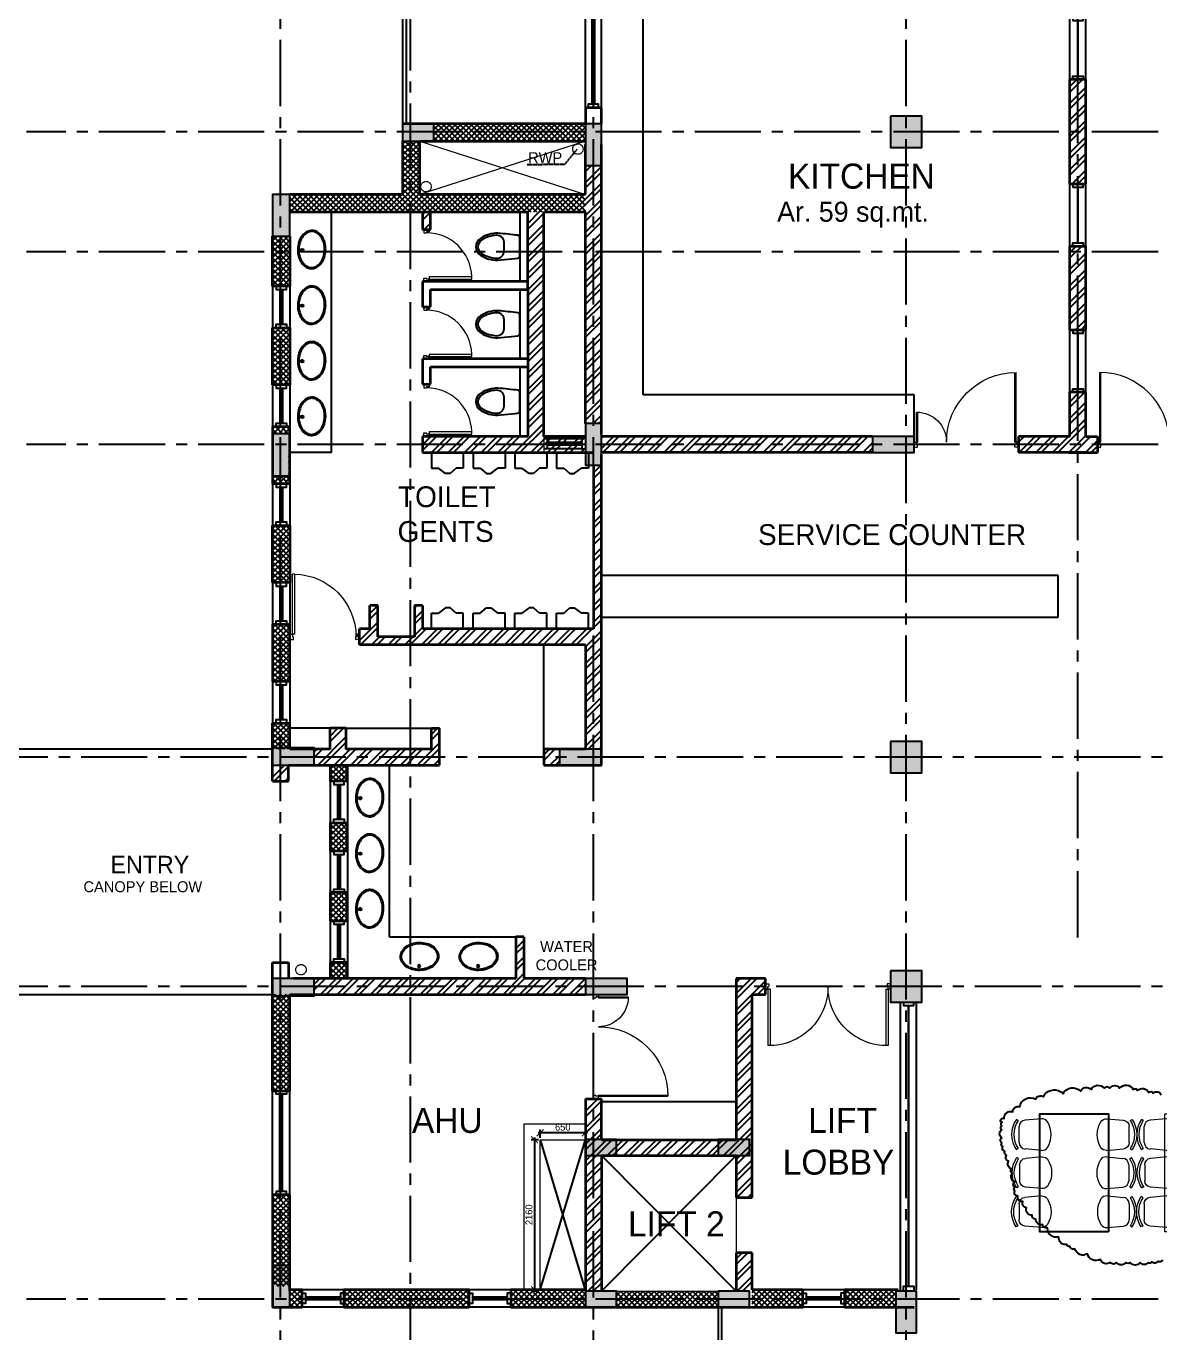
# Model space of a CAD drawing. Header units: millimetres. Extents: x -276609 to 1081398, y -453808 to 472098.
# Drawn here: x 919439 to 935749, y 55884 to 74689 of the extents above; entities that cross this region are included whole.
import ezdxf

# ---------------------------------------------------------------- set-up
doc = ezdxf.new("R2010")
doc.units = ezdxf.units.MM
doc.header["$MEASUREMENT"] = 0
for name, pattern in [('ACAD_ISO10W100', [18, 12, -3, 0, -3]), ('CENTER2', [28.575, 19.05, -3.175, 3.175, -3.175]), ('HIDDEN', [0.375, 0.25, -0.125])]:
    doc.linetypes.add(name, pattern=pattern)
for name, color, linetype in [('A-Anno Tags', 6, 'Continuous'), ('A-Elevation', 4, 'Continuous'), ('A-Railing', 4, 'Continuous'), ('A-Sanitory', 181, 'Continuous'), ('A-Wall Patt', 8, 'Continuous'), ('A-Window', 4, 'Continuous'), ('AREA', 7, 'Continuous'), ('S-Conc Patt', 9, 'Continuous'), ('text', 252, 'Continuous')]:
    doc.layers.add(name, color=color, linetype=linetype)
doc.layers.add('A-Anno-Grid Lines', color=7, linetype='Continuous', true_color=0xbbc3bd)
for name, color, linetype, lineweight in [('A-BEAM-1-8', 8, 'HIDDEN', 9), ('A-Detail Lines', 241, 'Continuous', 25), ('A-DETL-LLIN', 3, 'Continuous', 9), ('A-Door', 4, 'Continuous', 9), ('A-Wall Sec', 1, 'Continuous', 20), ('PLUMBING', 3, 'ACAD_ISO10W100', 18), ('S-Concrete', 40, 'Continuous', 25)]:
    doc.layers.add(name, color=color, linetype=linetype, lineweight=lineweight)
doc.layers.add('I-Furniture', color=7, linetype='Continuous', lineweight=20, true_color=0xb35900)
doc.styles.get("Standard").update_dxf_attribs({"font": ''})
doc.styles.get('Standard').set_extended_font_data('Gill Sans MT')
doc.dimstyles.new('IIITD_WD_M @ 100', dxfattribs={"dimscale": 100, "dimtxt": 1, "dimasz": 1, "dimexe": 0.5, "dimexo": 0.25, "dimgap": 0.3, "dimtad": 1, "dimdec": 0, "dimrnd": 1, "dimzin": 0, "dimdsep": 46, "dimtxsty": 'Standard', "dimblk": 'ARCHTICK', "dimcen": 0.2, "dimdle": 0.3, "dimclrd": 256, "dimclre": 256, "dimclrt": 256, "dimadec": 0, "dimazin": 0, "dimtfac": 1, "dimtdec": 0, "dimtofl": 0, "dimtmove": 0, "dimatfit": 0, "dimfxl": 0.5, "dimfxlon": 1, "dimtolj": 1, "dimtzin": 0, "dimlwd": -1, "dimlwe": -1, "dimarcsym": 0})
doc.dimstyles.new('ISO-25', dxfattribs={"dimtxt": 2.5, "dimasz": 200, "dimexe": 1.25, "dimexo": 0.625, "dimtad": 1, "dimdec": 0, "dimtxsty": 'Standard', "dimcen": 2.5, "dimadec": 0, "dimazin": 0, "dimtfac": 1, "dimtdec": 0, "dimtmove": 0, "dimatfit": 3, "dimfxl": 1, "dimarcsym": 0})
pattern_1 = [(45, (451293.28, -21198.51), (-119.32427, 119.32427), []), (45, (451372.83, -21198.51), (-119.32427, 119.32427), [])]
pattern_2 = [(45, (451293.284, -21198.51), (-39.7747564, 39.7747564), []), (135, (451293.284, -21198.51), (-39.7747564, -39.7747564), [])]

# ---------------------------------------------------------------- blocks, each defined once
blk = doc.blocks.new('basin2')
for points in [[(278, -206, 0.12976), (261, -133, 0.106426), (201, -63, 0.084431), (116, -18, 0.073534), (7, 0, 0.073534), (-102, -14, 0.084431), (-188, -55, 0.106426), (-251, -122, 0.12976), (-272, -195, 0.12976), (-254, -269, 0.106426), (-194, -339, 0.084431), (-109, -383, 0.073534), (-1, -402, 0.073534), (108, -388, 0.084431), (195, -347, 0.106426), (258, -279, 0.12976)], [(263, -201, 0.119977), (247, -140, 0.106426), (192, -75, 0.084431), (111, -33, 0.073534), (7, -15, 0.073534), (-97, -28, 0.084431), (-180, -67, 0.106426), (-238, -130, 0.12976), (-257, -196, 0.009633), (-257, -201, 0.119977), (-240, -262, 0.106426), (-185, -327, 0.084431), (-104, -369, 0.073534), (0, -387, 0.073534), (104, -373, 0.084431), (187, -334, 0.106426), (245, -272, 0.12976), (263, -206, 0.009633)]]:
    blk.add_lwpolyline(points, format="xyb", close=True)
for radius in [17.8, 12.2]:
    blk.add_circle((-4, -64), radius)
blk = doc.blocks.new('wc-wh')
at = {"color": 0, "linetype": 'ByBlock'}
for points in [[(315, 195), (22, 165, 0.384412), (0, 140), (0, -140, 0.383904), (22, -165, 0.001434), (314, -195, 0.140641), (560, -125, 0.259738), (630, 0, 0.259738), (560, 125, 0.139471)], [(225, 65), (225, -65, 0.422961), (328, -165, 0.13189), (544, -100, 0.259738), (600, 0, 0.259738), (544, 100, 0.13189), (328, 165, 0.422961)]]:
    blk.add_lwpolyline(points, format="xyb", close=True, dxfattribs=at)
blk.add_arc((316, -170), 25, 264.2811, 270.16, dxfattribs=at)
blk = doc.blocks.new('urinal1')
for p, q in [((0, 228.6), (228.6, 228.6)), ((0, 228.6), (0, -228.6)), ((228.6, 228.6), (228.6, 127)), ((304.8, 25.4), (228.6, 127)), ((304.8, -38.1), (304.8, 25.4)), ((228.6, -127), (304.8, -38.1)), ((228.6, -228.6), (228.6, -127)), ((0, -228.6), (228.6, -228.6))]:
    blk.add_line(p, q)
blk = doc.blocks.new('grd din')
at = {"layer": 'A-Anno-Grid Lines', "linetype": 'CENTER2', "ltscale": 50}
for p, q in [((484314, 133526), (484314, 180371)), ((486784, 152996), (486784, 180371)), ((475314, 133526), (475314, 179267)), ((477184, 132609), (477184, 179317)), ((479814, 133526), (479814, 179267)), ((516514, 164589), (471659, 164589)), ((516514, 162859), (471659, 162859)), ((516514, 160089), (471659, 160089)), ((520545, 155589), (470258, 155589)), ((520545, 152289), (470258, 152289)), ((516514, 147789), (471659, 147789))]:
    blk.add_line(p, q, dxfattribs=at)
blk = doc.blocks.new('din d7')
at = {"layer": 'A-Door', "color": 5, "lineweight": 18}
for p, q in [((486934, 174520), (486934, 175332)), ((486969, 174518), (486969, 175332)), ((488629, 174518), (488629, 175332)), ((488664, 174518), (488664, 175332)), ((486899, 174518), (486934, 174518)), ((486899, 174518), (486899, 174443)), ((486934, 174518), (486934, 174483)), ((486969, 174518), (486934, 174518)), ((488629, 174518), (488664, 174518)), ((488664, 174518), (488664, 174483)), ((488699, 174518), (488664, 174518)), ((488699, 174518), (488699, 174443)), ((486899, 174443), (486949, 174443)), ((486934, 174483), (486949, 174483)), ((486949, 174443), (486949, 174483)), ((488664, 174483), (488649, 174483)), ((488649, 174443), (488649, 174483)), ((488699, 174443), (488649, 174443))]:
    blk.add_line(p, q, dxfattribs=at)
at = {"layer": 'A-Door', "lineweight": 18}
for centre, start, end in [((486950, 174483), 359.9841, 91.0727), ((488648, 174483), 88.9273, 180.0159)]:
    blk.add_arc(centre, 849, start, end, dxfattribs=at)
blk = doc.blocks.new('din v1')
at = {"layer": 'A-Window', "color": 2, "lineweight": 60}
blk.add_line((474051, 158052), (474051, 157552), dxfattribs=at)
at = {"layer": 'A-Window'}
for points in [[(473926, 158102), (473926, 157502)], [(473976, 158102), (473976, 158052), (474126, 158052), (474126, 158102)], [(474176, 158102), (474176, 157502)], [(473976, 157502), (473976, 157552), (474126, 157552), (474126, 157502)]]:
    blk.add_lwpolyline(points, dxfattribs=at)
blk = doc.blocks.new('din w3')
at = {"layer": 'A-Window', "color": 2, "lineweight": 60}
blk.add_line((477594, 164984), (477594, 166384), dxfattribs=at)
at = {"layer": 'A-Window'}
for points in [[(477469, 164934), (477469, 166434)], [(477669, 166434), (477669, 166384), (477519, 166384), (477519, 166434)], [(477719, 164934), (477719, 166434)], [(477669, 164934), (477669, 164984), (477519, 164984), (477519, 164934)]]:
    blk.add_lwpolyline(points, dxfattribs=at)
blk = doc.blocks.new('Big Door Garbage')
at = {"layer": 'A-Door', "color": 5, "lineweight": 18}
for p, q in [((-12550, 128778), (-12500, 128778)), ((-12550, 128703), (-12550, 128778)), ((-12550, 128703), (-12515, 128703)), ((-12515, 128738), (-12500, 128738)), ((-12515, 128703), (-12515, 128738)), ((-12515, 128703), (-12515, 128273)), ((-12499, 128703), (-12515, 128703)), ((-12500, 128778), (-12500, 128738)), ((-12499, 128703), (-12499, 128273)), ((-11101, 128703), (-11101, 127703)), ((-11101, 128703), (-11085, 128703)), ((-11100, 128778), (-11100, 128738)), ((-11050, 128778), (-11100, 128778)), ((-11085, 128738), (-11100, 128738)), ((-11085, 128703), (-11085, 128738)), ((-11050, 128703), (-11085, 128703)), ((-11085, 128703), (-11085, 127703)), ((-11050, 128703), (-11050, 128778))]:
    blk.add_line(p, q, dxfattribs=at)
at = {"layer": 'A-Door', "lineweight": 18}
for centre, radius, start, end in [((-12515, 128703), 430, 270, 0), ((-11085, 128703), 1000, 180, 270)]:
    blk.add_arc(centre, radius, start, end, dxfattribs=at)
blk = doc.blocks.new('ABL_Door_S - 1000 x 2100-11-3 Second Floor Lvl')
at = {"layer": 'A-Door', "color": 5}
for p, q in [((-500, 38), (-450, 38)), ((-500, -38), (-500, 38)), ((-450, 38), (-450, -3)), ((450, 38), (450, -3)), ((500, 38), (450, 38)), ((500, -38), (500, 38)), ((-500, -38), (-465, -38)), ((-465, -3), (-450, -3)), ((-465, -38), (-465, -3)), ((-430, -38), (-465, -38)), ((465, -3), (450, -3)), ((465, -38), (465, -3)), ((500, -38), (465, -38))]:
    blk.add_line(p, q, dxfattribs=at)
at = {"layer": 'A-Door', "color": 5, "lineweight": 18}
for p, q in [((-465, -38), (-465, -902)), ((-430, -38), (-430, -902)), ((-430, -902), (-465, -902))]:
    blk.add_line(p, q, dxfattribs=at)
at = {"layer": 'A-Door'}
blk.add_arc((-450, -3), 900, 271.2733, 0, dxfattribs=at)
blk = doc.blocks.new('ABL_Door_S - 750 x 2100-5-3 Second Floor Lvl')
at = {"layer": 'A-Door', "color": 5, "lineweight": 18}
for p, q in [((-375, 38), (-325, 38)), ((-375, -38), (-375, 38)), ((-325, 38), (-325, -3)), ((325, 38), (325, -3)), ((375, 38), (325, 38)), ((375, -38), (375, 38)), ((-375, -38), (-340, -38)), ((-340, -3), (-325, -3)), ((-340, -38), (-340, -3)), ((-340, -38), (-340, -652)), ((-305, -38), (-340, -38)), ((-305, -38), (-305, -652)), ((340, -3), (325, -3)), ((340, -38), (340, -3)), ((375, -38), (340, -38))]:
    blk.add_line(p, q, dxfattribs=at)
blk.add_lwpolyline([(-340, -652), (-305, -652)], dxfattribs=at)
at = {"layer": 'A-Door', "lineweight": 18}
blk.add_arc((-325, -3), 650, 271.7632, 0, dxfattribs=at)
blk = doc.blocks.new('din w6')
at = {"layer": 'A-Window', "color": 2, "lineweight": 30}
blk.add_line((50, 125), (850, 125), dxfattribs=at)
at = {"layer": 'A-Window'}
for points in [[(0, 240), (900, 240)], [(0, 200), (50, 200), (50, 50), (0, 50)], [(900, 200), (850, 200), (850, 50), (900, 50)], [(0, 10), (900, 10)]]:
    blk.add_lwpolyline(points, dxfattribs=at)
blk = doc.blocks.new('ergrthyjty')
at = {"layer": 'S-Conc Patt'}
for points in [[(480581, 94593), (480581, 94143), (481031, 94143), (481031, 94593)], [(474011, 94233), (474011, 94483), (473561, 94483), (473561, 94233)], [(476421, 94483), (476191, 94483), (476191, 93883), (476421, 93883)], [(471941, 93463), (471691, 93463), (471691, 92863), (471941, 92863)], [(476421, 90168), (476191, 90168), (476191, 89568), (476421, 89568)], [(471941, 90018), (471691, 90018), (471691, 89418), (471941, 89418)], [(480321, 89983), (480321, 89753), (480921, 89753), (480921, 89983)], [(480581, 85593), (480581, 85143), (481031, 85143), (481031, 85593)], [(471691, 85503), (471691, 85253), (472291, 85253), (472291, 85503)], [(475821, 85483), (475821, 85253), (476421, 85253), (476421, 85483)], [(471691, 82183), (471691, 81933), (472291, 81933), (472291, 82183)], [(476191, 82183), (476191, 81953), (476791, 81953), (476791, 82183)], [(480581, 82293), (480581, 81843), (481031, 81843), (481031, 82293)], [(476191, 79863), (476191, 79633), (476641, 79633), (476641, 79863)], [(478101, 79863), (478101, 79633), (478551, 79633), (478551, 79863)], [(471941, 78053), (471691, 78053), (471691, 77453), (471941, 77453)], [(476191, 77683), (476191, 77453), (476641, 77453), (476641, 77683)], [(478101, 77683), (478101, 77453), (478551, 77453), (478551, 77683)], [(480956, 77683), (480656, 77683), (480656, 77083), (480956, 77083)]]:
    blk.add_hatch(color=8, dxfattribs=at).paths.add_polyline_path(points)
at = {"layer": 'S-Concrete'}
for points in [[(480581, 94593), (480581, 94143), (481031, 94143), (481031, 94593)], [(474011, 94233), (474011, 94483), (473561, 94483), (473561, 94233)], [(476421, 94483), (476191, 94483), (476191, 93883), (476421, 93883)], [(471941, 93463), (471691, 93463), (471691, 92863), (471941, 92863)], [(476421, 90168), (476191, 90168), (476191, 89568), (476421, 89568)], [(471941, 90018), (471691, 90018), (471691, 89418), (471941, 89418)], [(480321, 89983), (480321, 89753), (480921, 89753), (480921, 89983)], [(480581, 85593), (480581, 85143), (481031, 85143), (481031, 85593)], [(471691, 85503), (471691, 85253), (472291, 85253), (472291, 85503)], [(475821, 85483), (475821, 85253), (476421, 85253), (476421, 85483)], [(471691, 82183), (471691, 81933), (472291, 81933), (472291, 82183)], [(476191, 82183), (476191, 81953), (476791, 81953), (476791, 82183)], [(480581, 82293), (480581, 81843), (481031, 81843), (481031, 82293)], [(476191, 79863), (476191, 79633), (476641, 79633), (476641, 79863)], [(478101, 79863), (478101, 79633), (478551, 79633), (478551, 79863)], [(471941, 78053), (471691, 78053), (471691, 77453), (471941, 77453)], [(476191, 77683), (476191, 77453), (476641, 77453), (476641, 77683)], [(478101, 77683), (478101, 77453), (478551, 77453), (478551, 77683)], [(480956, 77683), (480656, 77683), (480656, 77083), (480956, 77083)]]:
    blk.add_lwpolyline(points, close=True, dxfattribs=at)
blk = doc.blocks.new('din w1')
at = {"layer": 'A-Window', "color": 2, "lineweight": 60}
blk.add_line((476279, 163779), (476779, 163779), dxfattribs=at)
at = {"layer": 'A-Window'}
for points in [[(476229, 163904), (476829, 163904)], [(476229, 163704), (476279, 163704), (476279, 163854), (476229, 163854)], [(476829, 163704), (476779, 163704), (476779, 163854), (476829, 163854)], [(476229, 163654), (476829, 163654)]]:
    blk.add_lwpolyline(points, dxfattribs=at)
blk = doc.blocks.new('yhtyjuyk')
at = {"layer": 'A-Window', "color": 2, "lineweight": 30}
blk.add_line((480841, 77753), (480841, 81793), dxfattribs=at)
at = {"layer": 'A-Window'}
for points in [[(480726, 77703), (480726, 81843)], [(480766, 81843), (480766, 81793), (480916, 81793), (480916, 81843)], [(480956, 77703), (480956, 81843)], [(480766, 77703), (480766, 77753), (480916, 77753), (480916, 77703)]]:
    blk.add_lwpolyline(points, dxfattribs=at)
blk = doc.blocks.new('_ArchTick')
at = {"color": 0, "linetype": 'ByBlock', "const_width": 0.15}
blk.add_lwpolyline([(-0.5, -0.5), (0.5, 0.5)], dxfattribs=at)
blk = doc.blocks.new('*D521')
at = {"layer": 'text', "transparency": 16777216}
for p, q in [((927514, 58763), (926804, 58763)), ((926834, 58689), (926834, 58813)), ((927484, 58689), (927484, 58813))]:
    blk.add_line(p, q, dxfattribs=at)
at = {"layer": 'text', "transparency": 16777216, "xscale": 100, "yscale": 100, "zscale": 100, "rotation": 180}
blk.add_blockref('_ArchTick', (926834, 58763), dxfattribs=at)
at = {"layer": 'text', "transparency": 16777216, "xscale": 100, "yscale": 100, "zscale": 100}
blk.add_blockref('_ArchTick', (927484, 58763), dxfattribs=at)
at = {"layer": 'text', "transparency": 16777216, "insert": (927159, 58843), "char_height": 100, "attachment_point": 5}
blk.add_mtext('\\A1;650', dxfattribs=at)
blk = doc.blocks.new('*D522')
at = {"layer": 'text', "transparency": 16777216}
for p, q in [((926753, 58694), (926753, 56474)), ((926809, 58664), (926703, 58664)), ((926809, 56504), (926703, 56504))]:
    blk.add_line(p, q, dxfattribs=at)
at = {"layer": 'text', "transparency": 16777216, "xscale": 100, "yscale": 100, "zscale": 100}
for p, rotation in [((926753, 58664), 90), ((926753, 56504), 270)]:
    blk.add_blockref('_ArchTick', p, dxfattribs=dict(at, rotation=rotation))
at = {"layer": 'text', "transparency": 16777216, "insert": (926673, 57584), "char_height": 100, "attachment_point": 5, "rotation": 90}
blk.add_mtext('\\A1;2160', dxfattribs=at)
blk = doc.blocks.new('chair1')
at = {"layer": 'I-Furniture'}
for p, q in [((-320, 228), (-84, 207)), ((16, 201), (42, 219)), ((1, 115), (1, -115)), ((-320, -228), (-84, -207)), ((16, -201), (42, -219))]:
    blk.add_line(p, q, dxfattribs=at)
for centre, radius, start, end in [((-328, 135), 92.9, 85.0303, 148.407), ((-92, 115), 92.9, 0, 85.0303), ((-278, 0), 356, 325.6197, 34.3803), ((-278, 0), 387, 325.6197, 34.3803), ((-108, 0), 351, 148.407, 211.593), ((-328, -135), 92.9, 211.593, 274.9697), ((-92, -115), 92.9, 274.9697, 0)]:
    blk.add_arc(centre, radius, start, end, dxfattribs=at)
blk = doc.blocks.new('dad')
at = {"layer": 'I-Furniture'}
blk.add_lwpolyline([(801471, -14624), (800484, -14624), (800484, -12924), (801471, -12924)], close=True, dxfattribs=at)
at = {"layer": 'I-Furniture', "rotation": 180}
blk.add_blockref('chair1', (800187, -13225), dxfattribs=at)
at = {"layer": 'I-Furniture', "xscale": -1, "rotation": 180}
blk.add_blockref('chair1', (801768, -13225), dxfattribs=at)
at = {"layer": 'I-Furniture', "xscale": -1}
for p in [(800194, -13774), (800185, -14335)]:
    blk.add_blockref('chair1', p, dxfattribs=at)
at = {"layer": 'I-Furniture'}
for p in [(801761, -13774), (801770, -14335)]:
    blk.add_blockref('chair1', p, dxfattribs=at)

msp = doc.modelspace()

# ---------------------------------------------------------------- hatches: boundary and pattern name
at = {"layer": 'A-Wall Patt'}
h = msp.add_hatch(dxfattribs=at)
h.set_pattern_fill('ANSI32', color=256, scale=450, style=0)
h.set_pattern_definition([(45, (934782.14, 68657.06), (-119.3243, 119.3243), []), (45, (934861.69, 68657.06), (-119.3243, 119.3243), [])])
h.paths.add_polyline_path([(934849.5, 68784.2), (934684.5, 68784.2), (934684.5, 68554.2), (934849.5, 68554.2)])
h.paths.add_polyline_path([(934684.5, 69419.2), (934454.5, 69419.2), (934454.5, 68784.2), (933714.5, 68784.2), (933714.5, 68554.2), (934684.5, 68554.2)])
h.paths.add_polyline_path([(934684.5, 75754.2), (934454.5, 75754.2), (934454.5, 74819.2), (934684.5, 74819.2)])
h.paths.add_polyline_path([(934684.5, 71519.2), (934454.5, 71519.2), (934454.5, 70319.2), (934684.5, 70319.2)])
h.paths.add_polyline_path([(934684.5, 73054.2), (934684.5, 73919.2), (934454.5, 73919.2), (934454.5, 73169.2), (934454.5, 72419.2), (934684.5, 72419.2)])
h = msp.add_hatch(dxfattribs=at)
h.set_pattern_fill('ANSI37', color=256, scale=450, style=0)
h.set_pattern_definition(pattern_2)
h.paths.add_polyline_path([(927484.5, 73284.2), (925304.5, 73284.2), (925304.5, 73034.2), (927484.5, 73034.2)])
h = msp.add_hatch(dxfattribs=at)
h.set_pattern_fill('ANSI37', color=256, scale=450, style=0)
h.set_pattern_definition(pattern_2)
h.paths.add_polyline_path([(927484.5, 72264.2), (925104.5, 72264.2), (925104.5, 73034.2), (924854.5, 73034.2), (924854.5, 72264.2), (923234.5, 72264.2), (923234.5, 72159.7), (923234.5, 72083), (923234.5, 72014.2), (926654.5, 72014.2), (926884.5, 72014.2), (927484.5, 72014.2)])
h = msp.add_hatch(dxfattribs=at)
h.set_pattern_fill('ANSI32', color=256, scale=450, angle=360, style=0)
h.set_pattern_definition(pattern_1)
h.paths.add_polyline_path([(926884.5, 72014.2), (926654.5, 72014.2), (926654.5, 70899.2), (926654.5, 69784.2), (926654.5, 69318.4), (926884.5, 69318.4)])
h.paths.add_polyline_path([(926884.5, 69318.4), (926654.5, 69318.4), (926654.5, 68784.2), (925139.5, 68784.2), (925139.5, 68554.2), (927484.5, 68554.2), (927484.5, 68784.2), (926884.5, 68784.2)])
h.paths.add_polyline_path([(927714.5, 72684.2), (927484.5, 72684.2), (927484.5, 72264.2), (927484.5, 72014.2), (927484.5, 69318.4), (927714.5, 69318.4)])
h.paths.add_polyline_path([(927714.5, 69318.4), (927484.5, 69318.4), (927484.5, 68969.2), (927714.5, 68969.2)])
h = msp.add_hatch(dxfattribs=at)
h.set_pattern_fill('ANSI32', color=256, scale=450, angle=360, style=0)
h.set_pattern_definition([(45, (451293.28, -20508.51), (-119.32427, 119.32427), []), (45, (451372.83, -20508.51), (-119.32427, 119.32427), [])])
h.paths.add_polyline_path([(925254.5, 72014.2), (925139.5, 72014.2), (925139.5, 71764.2), (925254.5, 71764.2)])
h = msp.add_hatch(dxfattribs=at)
h.set_pattern_fill('ANSI37', color=256, scale=450, style=0)
h.set_pattern_definition(pattern_2)
h.paths.add_polyline_path([(923234.5, 71664.2), (922984.5, 71664.2), (922984.5, 70954.2), (922984.5, 70949.2), (923234.5, 70949.2), (923234.5, 71254.2)])
h = msp.add_hatch(dxfattribs=at)
h.set_pattern_fill('ANSI37', color=256, scale=450, style=0)
h.set_pattern_definition(pattern_2)
h.paths.add_polyline_path([(923234.5, 70349.2), (922984.5, 70349.2), (922984.5, 69526.7), (923234.5, 69526.7)])
h = msp.add_hatch(dxfattribs=at)
h.set_pattern_fill('ANSI37', color=256, scale=450, style=0)
h.set_pattern_definition(pattern_2)
h.paths.add_polyline_path([(923234.5, 68926.7), (922984.5, 68926.7), (922984.5, 68819.2), (923234.5, 68819.2)])
h = msp.add_hatch(dxfattribs=at)
h.set_pattern_fill('ANSI32', color=256, scale=450, angle=360, style=0)
h.set_pattern_definition(pattern_1)
h.paths.add_polyline_path([(931614.5, 68554.2), (931614.5, 68784.2), (927714.5, 68784.2), (927714.5, 68554.2)])
h = msp.add_hatch(dxfattribs=at)
h.set_pattern_fill('ANSI37', color=256, scale=450, style=0)
h.set_pattern_definition(pattern_2)
h.paths.add_polyline_path([(923214.5, 68519.2), (923214.5, 68219.2), (922984.5, 68219.2), (922984.5, 68104.2), (923234.5, 68104.2), (923234.5, 68519.2)])
h = msp.add_hatch(dxfattribs=at)
h.set_pattern_fill('ANSI32', color=256, scale=450, angle=360, style=0)
h.set_pattern_definition(pattern_1)
h.paths.add_polyline_path([(927714.5, 68369.2), (927599.5, 68369.2), (927599.5, 66014.2), (925139.5, 66014.2), (925139.5, 66349.2), (925024.5, 66349.2), (925024.5, 65899.2), (924499.5, 65899.2), (924499.5, 66349.2), (924384.5, 66349.2), (924384.5, 66014.2), (924234.5, 66014.2), (924234.5, 65784.2), (927484.5, 65784.2), (927484.5, 65343.6), (927714.5, 65311.1)])
h.paths.add_polyline_path([(927714.5, 65311.1), (927484.5, 65343.6), (927484.5, 65093.2), (927714.5, 64999.5)])
h.paths.add_polyline_path([(927714.5, 64999.5), (927484.5, 65093.2), (927484.5, 64284.2), (927714.5, 64284.2)])
h = msp.add_hatch(dxfattribs=at)
h.set_pattern_fill('ANSI37', color=256, scale=450, style=0)
h.set_pattern_definition(pattern_2)
h.paths.add_polyline_path([(923234.5, 67504.2), (922984.5, 67504.2), (922984.5, 66681.7), (923234.5, 66681.7)])
h = msp.add_hatch(dxfattribs=at)
h.set_pattern_fill('ANSI37', color=256, scale=450, style=0)
h.set_pattern_definition(pattern_2)
h.paths.add_polyline_path([(923234.5, 66081.7), (922984.5, 66081.7), (922984.5, 65259.2), (923234.5, 65259.2)])
h = msp.add_hatch(dxfattribs=at)
h.set_pattern_fill('ANSI37', color=256, scale=450, style=0)
h.set_pattern_definition(pattern_2)
h.paths.add_polyline_path([(923234.5, 64658.9), (922984.5, 64658.9), (922984.5, 64284.2), (923234.5, 64284.2)])
h = msp.add_hatch(dxfattribs=at)
h.set_pattern_fill('ANSI32', color=256, scale=450, angle=360, style=0)
h.set_pattern_definition(pattern_1)
h.paths.add_polyline_path([(923584.5, 64284.2), (923584.5, 64054.2), (925384.5, 64054.2), (925384.5, 64584.2), (925269.5, 64584.2), (925269.5, 64284.2), (924044.5, 64284.2), (924044.5, 64584.2), (923814.5, 64584.2), (923814.5, 64284.2)])
h = msp.add_hatch(dxfattribs=at)
h.set_pattern_fill('ANSI32', color=256, scale=450, angle=360, style=0)
h.set_pattern_definition(pattern_1)
h.paths.add_polyline_path([(927114.5, 64284.2), (926884.5, 64284.2), (926884.5, 64054.2), (927114.5, 64054.2)])
h = msp.add_hatch(dxfattribs=at)
h.set_pattern_fill('ANSI32', color=256, scale=450, style=0)
h.set_pattern_definition([(45, (451293.28, -21198.51), (-119.32427, 119.32427), []), (45, (451372.83, -21198.51), (-119.32427, 119.32427), [])])
h.paths.add_polyline_path([(923214.5, 64054.2), (922984.5, 64054.2), (922984.5, 63824.2), (923214.5, 63824.2)])
h = msp.add_hatch(dxfattribs=at)
h.set_pattern_fill('ANSI37', color=256, scale=450, style=0)
h.set_pattern_definition(pattern_2)
h.paths.add_polyline_path([(924064.5, 64054.2), (923814.5, 64054.2), (923814.5, 63824.2), (924064.5, 63824.2)])
h = msp.add_hatch(dxfattribs=at)
h.set_pattern_fill('ANSI37', color=256, scale=450, style=0)
h.set_pattern_definition(pattern_2)
h.paths.add_polyline_path([(924064.5, 63224.2), (923814.5, 63224.2), (923814.5, 62819.2), (924064.5, 62819.2)])
h = msp.add_hatch(dxfattribs=at)
h.set_pattern_fill('ANSI37', color=256, scale=450, style=0)
h.set_pattern_definition(pattern_2)
h.paths.add_polyline_path([(924064.5, 62219.2), (923814.5, 62219.2), (923814.5, 61814.2), (924064.5, 61814.2)])
h = msp.add_hatch(dxfattribs=at)
h.set_pattern_fill('ANSI32', color=256, scale=450, angle=360, style=0)
h.set_pattern_definition(pattern_1)
h.paths.add_polyline_path([(927484.5, 60984.2), (926599.5, 60984.2), (926599.5, 61584.2), (926484.5, 61584.2), (926484.5, 60984.2), (923584.5, 60984.2), (923584.5, 60754.2), (927484.5, 60754.2)])
h = msp.add_hatch(dxfattribs=at)
h.set_pattern_fill('ANSI37', color=256, scale=450, style=0)
h.set_pattern_definition(pattern_2)
h.paths.add_polyline_path([(924064.5, 61214.2), (923814.5, 61214.2), (923814.5, 60984.2), (924064.5, 60984.2)])
h = msp.add_hatch(dxfattribs=at)
h.set_pattern_fill('ANSI32', color=256, scale=450, angle=360, style=0)
h.set_pattern_definition(pattern_1)
h.paths.add_polyline_path([(927714.5, 58434.2), (927484.5, 58434.2), (927484.5, 56484.2), (927714.5, 56484.2)])
h.paths.add_polyline_path([(929884.5, 57034.2), (929654.5, 57034.2), (929654.5, 56484.2), (929844.5, 56484.2), (929884.5, 56504.2)])
h.paths.add_polyline_path([(929884.5, 60754.2), (930074.5, 60754.2), (930074.5, 60984.2), (929654.5, 60984.2), (929654.5, 58664.2), (927714.5, 58664.2), (927714.5, 59254.2), (927484.5, 59254.2), (927484.5, 58434.2), (927714.5, 58434.2), (929654.5, 58434.2), (929654.5, 57834.2), (929884.5, 57834.2)])
h = msp.add_hatch(dxfattribs=at)
h.set_pattern_fill('ANSI37', color=256, scale=450, style=0)
h.set_pattern_definition(pattern_2)
h.paths.add_polyline_path([(923234.5, 60754.2), (922984.5, 60754.2), (922984.5, 59369.2), (923234.5, 59369.2)])
h = msp.add_hatch(dxfattribs=at)
h.set_pattern_fill('ANSI37', color=256, scale=450, style=0)
h.set_pattern_definition(pattern_2)
h.paths.add_polyline_path([(923234.5, 57869.2), (922984.5, 57869.2), (922984.5, 56554.2), (923234.5, 56554.2)])
h = msp.add_hatch(dxfattribs=at)
h.set_pattern_fill('ANSI37', color=256, scale=450, style=0)
h.set_pattern_definition(pattern_2)
h.paths.add_polyline_path([(923410.2, 56254.2), (923410.2, 56504.2), (923234.5, 56504.2), (923234.5, 56254.2)])
h = msp.add_hatch(dxfattribs=at)
h.set_pattern_fill('ANSI37', color=256, scale=450, style=0)
h.set_pattern_definition(pattern_2)
h.paths.add_polyline_path([(924010.2, 56504.2), (924010.2, 56254.2), (925810.2, 56254.2), (925810.2, 56504.2)])
h = msp.add_hatch(dxfattribs=at)
h.set_pattern_fill('ANSI37', color=256, scale=450, style=0)
h.set_pattern_definition(pattern_2)
h.paths.add_polyline_path([(927484.5, 56504.2), (926410.2, 56504.2), (926410.2, 56254.2), (927484.5, 56254.2)])
h = msp.add_hatch(dxfattribs=at)
h.set_pattern_fill('ANSI37', color=256, scale=450, style=0)
h.set_pattern_definition(pattern_2)
h.paths.add_polyline_path([(929394.5, 56484.2), (927934.5, 56484.2), (927934.5, 56254.2), (929394.5, 56254.2)])
h = msp.add_hatch(dxfattribs=at)
h.set_pattern_fill('ANSI37', color=256, scale=450, style=0)
h.set_pattern_definition(pattern_2)
h.paths.add_polyline_path([(930610.2, 56504.2), (929884.5, 56504.2), (929884.5, 56484.2), (929884.5, 56254.2), (930610.2, 56254.2)])
h = msp.add_hatch(dxfattribs=at)
h.set_pattern_fill('ANSI37', color=256, scale=450, style=0)
h.set_pattern_definition(pattern_2)
h.paths.add_polyline_path([(931949.5, 56504.2), (931210.2, 56504.2), (931210.2, 56254.2), (931949.5, 56254.2)])

# ---------------------------------------------------------------- linework, layer by layer
at = {"layer": 'A-Anno Tags'}
for p, q in [((924044.5, 64584.2), (925139.5, 64584.2)), ((927714.5, 59254.2), (927714.5, 59214.2))]:
    msp.add_line(p, q, dxfattribs=at)
at = {"layer": 'A-Anno Tags', "color": 1}
msp.add_lwpolyline([(935009.6, 57338.2), (934022.6, 57338.2), (934022.6, 59038.2), (935009.6, 59038.2)], close=True, dxfattribs=at)
at = {"layer": 'A-BEAM-1-8', "linetype": 'Continuous', "ltscale": 500}
for p, q in [((927484.5, 73034.2), (925104.5, 72264.2)), ((925104.5, 73034.2), (927484.5, 72264.2))]:
    msp.add_line(p, q, dxfattribs=at)
at = {"layer": 'A-Detail Lines'}
for p, q in [((923814.5, 64584.2), (923234.5, 64584.2)), ((927714.5, 59214.2), (929654.5, 59214.2)), ((929654.5, 56484.2), (927714.5, 58434.2)), ((927714.5, 56484.2), (929654.5, 58434.2))]:
    msp.add_line(p, q, dxfattribs=at)
msp.add_lwpolyline([(924044.5, 64584.2), (925269.5, 64584.2), (925269.5, 64284.2), (924044.5, 64284.2)], close=True, dxfattribs=at)
for points in [[(933455.3, 58933.3, -0.5205671), (933508.9, 58969.1, -0.5205671), (933508.9, 58969.1, -0.5205671), (933633.9, 59067.3, -0.5205671), (933633.9, 59067.3, -0.5205671), (933732.2, 59138.7, -0.5205671), (933732.2, 59138.7, -0.5205671), (933964.4, 59245.8, -0.5205671), (933964.4, 59245.8, -0.5205671), (934071.6, 59281.5, -0.5205671), (934071.6, 59281.5, -0.5205671), (934357.4, 59326.2, -0.5205671), (934357.4, 59326.2, -0.5205671), (934607.5, 59361.9, -0.5205671), (934607.5, 59361.9, -0.5205671), (934759.3, 59388.7, -0.5205671), (934759.3, 59388.7, -0.5205671), (934946.9, 59406.5, -0.5205671), (934946.9, 59406.5, -0.5205671), (935027.2, 59406.5, -0.5205671), (935027.2, 59406.5, -0.5205671), (935170.1, 59406.5, -0.5205671), (935170.1, 59406.5, -0.5205671), (935366.6, 59388.7, -0.5205671), (935366.6, 59388.7, -0.5205671), (935429.2, 59370.8, -0.5205671), (935429.2, 59370.8, -0.5205671), (935589.9, 59344, -0.5205671), (935589.9, 59344, -0.5205671), (935652.4, 59335.1, -0.5205671), (935652.4, 59335.1, -0.5205671), (935768.6, 59308.3, -0.5205671)], [(935786.4, 56933.4, -0.5205671), (935723.9, 56915.5, -0.5205671), (935723.9, 56915.5, -0.5205671), (935634.6, 56906.6, -0.5205671), (935634.6, 56906.6, -0.5205671), (935581, 56897.7, -0.5205671), (935581, 56897.7, -0.5205671), (935464.9, 56897.7, -0.5205671), (935464.9, 56897.7, -0.5205671), (935322, 56897.7, -0.5205671), (935322, 56897.7, -0.5205671), (935259.5, 56897.7, -0.5205671), (935259.5, 56897.7, -0.5205671), (935125.5, 56897.7, -0.5205671), (935125.5, 56897.7, -0.5205671), (935036.2, 56897.7, -0.5205671), (935036.2, 56897.7, -0.5205671), (934893.3, 56942.3, -0.5205671), (934893.3, 56942.3, -0.5205671), (934705.7, 57022.7, -0.5205671), (934705.7, 57022.7, -0.5205671), (934527.1, 57094.1, -0.5205671), (934527.1, 57094.1, -0.5205671), (934455.6, 57129.8, -0.5205671), (934455.6, 57129.8, -0.5205671), (934411, 57156.6, -0.5205671), (934411, 57156.6, -0.5205671), (934294.8, 57263.7, -0.5205671), (934294.8, 57263.7, -0.5205671), (934134.1, 57397.7, -0.5205671), (934134.1, 57397.7, -0.5205671), (934062.6, 57442.3, -0.5205671), (934062.6, 57442.3, -0.5205671), (933964.4, 57522.7, -0.5205671), (933964.4, 57522.7, -0.5205671), (933910.8, 57576.2, -0.5205671), (933910.8, 57576.2, -0.5205671), (933830.4, 57683.4, -0.5205671), (933830.4, 57683.4, -0.5205671), (933776.8, 57772.7, -0.5205671), (933776.8, 57772.7, -0.5205671), (933705.4, 57853, -0.5205671), (933705.4, 57853, -0.5205671), (933660.7, 57924.4, -0.5205671), (933660.7, 57924.4, -0.5205671), (933660.7, 57978, -0.5205671), (933660.7, 57978, -0.5205671), (933660.7, 58058.4, -0.5205671), (933660.7, 58058.4, -0.5205671), (933625, 58183.4, -0.5205671), (933625, 58183.4, -0.5205671), (933616, 58245.9, -0.5205671), (933616, 58245.9, -0.5205671), (933571.4, 58353, -0.5205671), (933571.4, 58353, -0.5205671), (933544.6, 58442.3, -0.5205671), (933544.6, 58442.3, -0.5205671), (933517.8, 58495.9, -0.5205671), (933517.8, 58495.9, -0.5205671), (933491, 58567.3, -0.5205671), (933491, 58567.3, -0.5205671), (933473.1, 58620.8, -0.5205671), (933473.1, 58620.8, -0.5205671), (933473.1, 58692.3, -0.5205671), (933473.1, 58692.3, -0.5205671), (933473.1, 58808.3, -0.5205671), (933473.1, 58808.3, -0.5205671), (933473.1, 58861.9, -0.5205671), (933473.1, 58861.9, -0.5205671), (933482.1, 58915.5, -0.5205671), (933482.1, 58915.5, -0.5205671), (933455.3, 58933.3)]]:
    msp.add_lwpolyline(points, format="xyb", dxfattribs=at)
at = {"layer": 'A-DETL-LLIN'}
msp.add_line((929654.5, 57834.2), (929654.5, 57034.2), dxfattribs=at)
at = {"layer": 'A-Elevation'}
for p, q in [((928314.5, 69384.2), (928314.5, 75454.2)), ((923834.5, 68554.2), (923834.5, 71994.2)), ((926539.5, 72014.2), (926539.5, 71014.2)), ((926539.5, 70899.2), (926539.5, 69899.2)), ((926539.5, 69784.2), (926539.5, 68784.2)), ((932214.5, 69384.2), (928314.5, 69384.2)), ((932214.5, 68784.2), (932214.5, 69384.2)), ((923834.5, 68554.2), (923234.5, 68554.2)), ((934284.5, 66784.2), (927714.5, 66784.2)), ((934284.5, 66184.2), (934284.5, 66784.2)), ((927714.5, 66184.2), (934284.5, 66184.2)), ((926884.5, 64284.2), (926884.5, 65784.2)), ((924664.5, 61584.2), (924664.5, 64054.2)), ((924664.5, 61584.2), (926484.5, 61584.2))]:
    msp.add_line(p, q, dxfattribs=at)
at = {"layer": 'A-Railing'}
for p, q in [((924854.5, 80184.2), (924854.5, 73284.2)), ((924904.5, 80184.2), (924904.5, 73284.2)), ((929399.5, 49821.5), (929399.5, 56254.2)), ((929449.5, 49771.5), (929449.5, 56254.2))]:
    msp.add_line(p, q, dxfattribs=at)
at = {"layer": 'A-Wall Patt'}
msp.add_lwpolyline([(922984.5, 64284.2), (918984.5, 64284.2), (918984.5, 60755.1), (922984.5, 60755.1)], dxfattribs=at)
at = {"layer": 'A-Wall Sec', "lineweight": 35}
for p, q in [((934684.5, 73919.2), (934454.5, 73919.2)), ((934454.5, 72419.2), (934454.5, 73919.2)), ((934684.5, 72419.2), (934684.5, 73919.2)), ((927484.5, 73514.2), (927484.5, 73284.2)), ((927714.5, 73514.2), (927484.5, 73514.2)), ((927714.5, 73284.2), (927714.5, 73514.2)), ((927484.5, 73284.2), (924854.5, 73284.2)), ((924854.5, 73034.2), (924854.5, 72264.2)), ((925104.5, 73034.2), (927484.5, 73034.2)), ((925104.5, 72264.2), (925104.5, 73034.2)), ((927484.5, 72264.2), (927484.5, 72984.2)), ((927714.5, 68819.2), (927714.5, 72984.2)), ((934454.5, 72419.2), (934684.5, 72419.2)), ((924854.5, 72264.2), (923234.5, 72264.2)), ((927484.5, 72264.2), (925104.5, 72264.2)), ((923234.5, 72014.2), (926654.5, 72014.2)), ((925139.5, 72014.2), (925139.5, 71764.2)), ((925254.5, 71764.2), (925254.5, 72014.2)), ((926654.5, 70899.2), (926654.5, 72014.2)), ((926884.5, 68784.2), (926884.5, 72014.2)), ((926884.5, 72014.2), (927484.5, 72014.2)), ((927484.5, 68969.2), (927484.5, 72014.2)), ((922984.5, 70949.2), (922984.5, 71664.2)), ((923234.5, 71664.2), (923234.5, 70949.2)), ((925139.5, 71764.2), (925254.5, 71764.2)), ((934454.5, 70319.2), (934454.5, 71519.2)), ((934684.5, 71519.2), (934454.5, 71519.2)), ((934684.5, 70319.2), (934684.5, 71519.2)), ((923234.5, 70949.2), (922984.5, 70949.2)), ((926654.5, 71014.2), (925139.5, 71014.2)), ((925139.5, 71014.2), (925139.5, 70649.2)), ((925254.5, 70899.2), (926654.5, 70899.2)), ((925254.5, 70649.2), (925254.5, 70899.2)), ((926654.5, 70899.2), (926654.5, 69784.2)), ((925139.5, 70649.2), (925254.5, 70649.2)), ((922984.5, 70349.2), (923234.5, 70349.2)), ((922984.5, 69526.7), (922984.5, 70349.2)), ((923234.5, 70349.2), (923234.5, 69526.7)), ((934454.5, 70319.2), (934684.5, 70319.2)), ((926654.5, 69899.2), (925139.5, 69899.2)), ((925139.5, 69899.2), (925139.5, 69534.2)), ((925254.5, 69784.2), (926654.5, 69784.2)), ((925254.5, 69534.2), (925254.5, 69784.2)), ((926654.5, 69784.2), (926654.5, 68784.2)), ((923234.5, 69526.7), (922984.5, 69526.7)), ((925139.5, 69534.2), (925254.5, 69534.2)), ((934454.5, 68784.2), (934454.5, 69419.2)), ((934684.5, 69419.2), (934454.5, 69419.2)), ((934684.5, 68784.2), (934684.5, 69419.2)), ((922984.5, 68926.7), (923234.5, 68926.7)), ((922984.5, 68926.7), (922984.5, 68104.2)), ((923234.5, 68104.2), (923234.5, 68926.7)), ((926654.5, 68784.2), (925139.5, 68784.2)), ((925139.5, 68784.2), (925139.5, 68554.2)), ((927484.5, 68784.2), (926884.5, 68784.2)), ((927484.5, 68784.2), (926884.5, 68784.2)), ((931614.5, 68784.2), (927714.5, 68784.2)), ((934454.5, 68784.2), (933714.5, 68784.2)), ((933714.5, 68784.2), (933714.5, 68554.2)), ((934684.5, 68784.2), (934849.5, 68784.2)), ((934849.5, 68784.2), (934849.5, 68554.2)), ((925139.5, 68554.2), (927599.5, 68554.2)), ((931614.5, 68554.2), (927714.5, 68554.2)), ((927714.5, 64054.2), (927714.5, 68519.2)), ((934684.5, 68554.2), (933714.5, 68554.2)), ((934434.5, 68554.2), (934849.5, 68554.2)), ((927599.5, 68369.2), (927599.5, 66014.2)), ((923234.5, 68104.2), (922984.5, 68104.2)), ((922984.5, 67504.2), (923234.5, 67504.2)), ((922984.5, 66681.7), (922984.5, 67504.2)), ((923234.5, 67504.2), (923234.5, 66681.7)), ((923234.5, 66681.7), (922984.5, 66681.7)), ((924384.5, 66014.2), (924384.5, 66349.2)), ((924499.5, 66349.2), (924384.5, 66349.2)), ((924499.5, 65899.2), (924499.5, 66349.2)), ((925024.5, 66349.2), (925024.5, 65899.2)), ((925139.5, 66349.2), (925024.5, 66349.2)), ((925139.5, 66349.2), (925139.5, 66014.2)), ((922984.5, 66081.7), (923234.5, 66081.7)), ((922984.5, 66081.7), (922984.5, 65259.2)), ((923234.5, 65259.2), (923234.5, 66081.7)), ((924384.5, 66014.2), (924234.5, 66014.2)), ((924234.5, 65784.2), (924234.5, 66014.2)), ((927599.5, 66014.2), (925139.5, 66014.2)), ((925024.5, 65899.2), (924499.5, 65899.2)), ((927484.5, 65784.2), (924234.5, 65784.2)), ((927484.5, 65784.2), (927484.5, 64284.2)), ((923234.5, 65259.2), (922984.5, 65259.2)), ((922984.5, 63824.2), (922984.5, 64658.9)), ((922984.5, 64658.9), (923234.5, 64658.9)), ((923234.5, 64284.2), (923234.5, 64658.9)), ((923814.5, 64284.2), (923814.5, 64584.2)), ((924044.5, 64584.2), (923814.5, 64584.2)), ((924044.5, 64284.2), (924044.5, 64584.2)), ((925269.5, 64284.2), (925269.5, 64584.2)), ((925269.5, 64584.2), (925384.5, 64584.2)), ((925384.5, 64054.2), (925384.5, 64584.2)), ((923814.5, 64284.2), (923234.5, 64284.2)), ((925269.5, 64284.2), (924044.5, 64284.2)), ((927484.5, 64284.2), (926884.5, 64284.2)), ((926884.5, 64284.2), (926884.5, 64054.2)), ((923214.5, 64054.2), (925254.5, 64054.2)), ((923214.5, 63824.2), (923214.5, 64054.2)), ((923814.5, 64054.2), (923814.5, 63824.2)), ((924064.5, 63824.2), (924064.5, 64054.2)), ((925139.5, 64054.2), (925384.5, 64054.2)), ((926884.5, 64054.2), (927714.5, 64054.2)), ((922984.5, 63824.2), (923214.5, 63824.2)), ((924064.5, 63824.2), (923814.5, 63824.2)), ((923814.5, 63224.2), (923814.5, 62819.2)), ((923814.5, 63224.2), (924064.5, 63224.2)), ((924064.5, 62819.2), (924064.5, 63224.2)), ((923814.5, 62819.2), (924064.5, 62819.2)), ((923814.5, 62219.2), (923814.5, 61814.2)), ((924064.5, 62219.2), (923814.5, 62219.2)), ((924064.5, 61814.2), (924064.5, 62219.2)), ((923814.5, 61814.2), (924064.5, 61814.2)), ((926599.5, 61584.2), (926484.5, 61584.2)), ((926484.5, 61584.2), (926484.5, 60984.2)), ((926599.5, 61584.2), (926599.5, 60984.2)), ((922984.5, 59369.2), (922984.5, 61214.2)), ((922984.5, 61214.2), (923214.5, 61214.2)), ((923214.5, 61214.2), (923214.5, 60984.2)), ((923814.5, 61214.2), (923814.5, 60984.2)), ((924064.5, 61214.2), (923814.5, 61214.2)), ((924064.5, 60984.2), (924064.5, 61214.2)), ((926484.5, 60984.2), (923284.5, 60984.2)), ((927484.5, 60984.2), (926599.5, 60984.2)), ((929654.5, 60984.2), (929654.5, 58664.2)), ((930074.5, 60984.2), (929654.5, 60984.2)), ((930074.5, 60754.2), (930074.5, 60984.2)), ((923234.5, 59369.2), (923234.5, 60754.2)), ((923234.5, 60754.2), (927484.5, 60754.2)), ((929884.5, 57834.2), (929884.5, 60754.2)), ((929884.5, 60754.2), (930074.5, 60754.2)), ((922984.5, 59369.2), (923234.5, 59369.2)), ((927484.5, 59254.2), (927714.5, 59254.2)), ((927484.5, 59254.2), (927484.5, 56484.2)), ((927714.5, 58664.2), (927714.5, 59254.2)), ((927714.5, 58664.2), (929654.5, 58664.2)), ((927714.5, 58434.2), (927714.5, 56484.2)), ((927714.5, 58434.2), (929654.5, 58434.2)), ((929654.5, 58434.2), (929654.5, 57834.2)), ((922984.5, 57869.2), (922984.5, 56254.2)), ((923234.5, 57869.2), (922984.5, 57869.2)), ((923234.5, 56484.2), (923234.5, 57869.2)), ((929654.5, 57834.2), (929884.5, 57834.2)), ((929654.5, 57034.2), (929654.5, 56484.2)), ((929884.5, 57034.2), (929654.5, 57034.2)), ((929884.5, 56504.2), (929884.5, 57034.2)), ((923410.2, 56504.2), (923234.5, 56504.2)), ((923410.2, 56254.2), (923410.2, 56504.2)), ((925810.2, 56504.2), (924010.2, 56504.2)), ((924010.2, 56504.2), (924010.2, 56254.2)), ((925810.2, 56254.2), (925810.2, 56504.2)), ((927484.5, 56504.2), (926410.2, 56504.2)), ((926410.2, 56504.2), (926410.2, 56254.2)), ((930610.2, 56504.2), (929884.5, 56504.2)), ((930610.2, 56254.2), (930610.2, 56504.2)), ((931984.5, 56504.2), (931210.2, 56504.2)), ((931210.2, 56504.2), (931210.2, 56254.2)), ((922984.5, 56254.2), (923410.2, 56254.2)), ((924010.2, 56254.2), (925810.2, 56254.2)), ((926410.2, 56254.2), (930610.2, 56254.2)), ((931210.2, 56254.2), (932214.5, 56254.2))]:
    msp.add_line(p, q, dxfattribs=at)
at = {"layer": 'A-Wall Sec'}
for p, q in [((926884.5, 68784.6), (926884.5, 68554.2)), ((926604.5, 56504.2), (926604.5, 58894.2)), ((926604.5, 58894.2), (927484.5, 58894.2)), ((926834.5, 56504.2), (926834.5, 58664.2)), ((926834.5, 58664.2), (927484.5, 58664.2)), ((927714.5, 56484.2), (929654.5, 56484.2))]:
    msp.add_line(p, q, dxfattribs=at)
at = {"layer": 'A-Window', "color": 2, "lineweight": 60}
for p, q in [((927599.5, 73564.2), (927599.5, 74964.2)), ((927434.5, 68679.2), (926934.5, 68679.2))]:
    msp.add_line(p, q, dxfattribs=at)
at = {"layer": 'A-Window'}
for p, q in [((926934.5, 68754.2), (927434.5, 68754.2)), ((927434.5, 68604.2), (926934.5, 68604.2))]:
    msp.add_line(p, q, dxfattribs=at)
for points in [[(927484.5, 73514.2), (927484.5, 75014.2)], [(927714.5, 73514.2), (927714.5, 75014.2)], [(927674.5, 73514.2), (927674.5, 73564.2), (927524.5, 73564.2), (927524.5, 73514.2)], [(927484.5, 68784.6), (926884.5, 68784.6)], [(926884.5, 68754.2), (926934.5, 68754.2), (926934.5, 68604.2), (926884.5, 68604.2)], [(927484.5, 68754.2), (927434.5, 68754.2), (927434.5, 68604.2), (927484.5, 68604.2)], [(927484.5, 68554.2), (926884.5, 68554.2)]]:
    msp.add_lwpolyline(points, dxfattribs=at)
at = {"layer": 'PLUMBING'}
for centre in [(927376.6, 72919.4), (925192.3, 72378.9), (923393.1, 61110.1)]:
    msp.add_circle(centre, 75, dxfattribs=at)
at = {"layer": 'text'}
for p, q in [((926834.5, 58664.2), (927484.5, 56484.2)), ((926834.5, 56504.2), (927484.5, 58664.2))]:
    msp.add_line(p, q, dxfattribs=at)

# ---------------------------------------------------------------- block references
at = {"layer": 'A-Anno Tags', "color": 1, "xscale": -1, "rotation": 180}
msp.add_blockref('chair1', (935306.8, 58737.5), dxfattribs=at)
at = {"layer": 'A-Anno Tags', "color": 1}
msp.add_blockref('dad', (135338.3, 71962.4), dxfattribs=at)
at = {"layer": 'A-Anno-Grid Lines'}
msp.add_blockref('grd din', (447785.7, -91420), dxfattribs=at)
at = {"layer": 'A-Door'}
for name, p, rotation in [('din w6', (934694.5, 73919.2), 90), ('din w6', (934694.5, 71519.2), 90), ('ABL_Door_S - 750 x 2100-5-3 Second Floor Lvl', (925197, 71389.2), 90), ('ABL_Door_S - 750 x 2100-5-3 Second Floor Lvl', (925197, 70274.2), 90), ('din w6', (934694.5, 69419.2), 90), ('Big Door Garbage', (923799.5, 197407), 180), ('ABL_Door_S - 750 x 2100-5-3 Second Floor Lvl', (925197, 69159.2), 90)]:
    msp.add_blockref(name, p, dxfattribs=dict(at, rotation=rotation))
at = {"layer": 'A-Door', "xscale": -1}
for name, p, rotation in [('Big Door Garbage', (944764.5, 197407), 180), ('ABL_Door_S - 1000 x 2100-11-3 Second Floor Lvl', (923734.5, 65899.2), 180), ('Big Door Garbage', (1056374.8, 48204.2), 90), ('din d7', (443175.7, 235349.5), 180)]:
    msp.add_blockref(name, p, dxfattribs=dict(at, rotation=rotation))
at = {"layer": 'A-Elevation'}
msp.add_blockref('yhtyjuyk', (451293.3, -21198.5), dxfattribs=at)
at = {"layer": 'A-Sanitory'}
for name, p, rotation in [('basin2', (923346.6, 71470.7), 90), ('wc-wh', (926539.5, 71514.2), 180.0000309492947), ('basin2', (923346.6, 70670.7), 90), ('wc-wh', (926539.5, 70399.2), 180.0000309492947), ('basin2', (923346.6, 69870.7), 90), ('wc-wh', (926539.5, 69284.2), 180.0000309492947), ('basin2', (923346.6, 69070.7), 90), ('urinal1', (926099.5, 68554.2), 270), ('urinal1', (927299.5, 68554.2), 270), ('urinal1', (925499.5, 66014.2), 90), ('urinal1', (926699.5, 66014.2), 90), ('basin2', (924180.3, 63583.7), 90), ('basin2', (924180.3, 62784.2), 90), ('basin2', (924180.3, 61984.8), 90)]:
    msp.add_blockref(name, p, dxfattribs=dict(at, rotation=rotation))
at = {"layer": 'A-Sanitory', "xscale": -1}
for name, p, rotation in [('urinal1', (925499.5, 68554.2), 90), ('urinal1', (926699.5, 68554.2), 90), ('urinal1', (926099.5, 66014.2), 270), ('urinal1', (927299.5, 66014.2), 270), ('basin2', (925095.1, 61100), 180), ('basin2', (925945.1, 61100), 180)]:
    msp.add_blockref(name, p, dxfattribs=dict(at, rotation=rotation))
at = {"layer": 'A-Window'}
for name, p in [('din v1', (449058.5, -87152.5)), ('din v1', (449058.5, -88575)), ('din v1', (449058.5, -89997.5)), ('din v1', (449058.5, -91420)), ('din v1', (449058.5, -92842.8)), ('din v1', (449888.5, -94277.5)), ('din v1', (449888.5, -95282.5)), ('din v1', (449888.5, -96287.5)), ('din w3', (445515.7, -107065))]:
    msp.add_blockref(name, p, dxfattribs=at)
at = {"layer": 'A-Window', "rotation": 180}
for p in [(1400239, 220158.4), (1402639, 220158.4), (1407439, 220158.4)]:
    msp.add_blockref('din w1', p, dxfattribs=at)
at = {"layer": 'I-Furniture', "color": 1, "rotation": 180}
msp.add_blockref('chair1', (933725.4, 58737.5), dxfattribs=at)
at = {"layer": 'I-Furniture', "color": 1, "xscale": -1}
for p in [(933732.4, 58188.2), (933723.8, 57627)]:
    msp.add_blockref('chair1', p, dxfattribs=at)
at = {"layer": 'I-Furniture', "color": 1}
for p in [(935299.9, 58188.2), (935308.4, 57627)]:
    msp.add_blockref('chair1', p, dxfattribs=at)
at = {"layer": 'S-Concrete'}
msp.add_blockref('ergrthyjty', (451293.3, -21198.5), dxfattribs=at)

# ---------------------------------------------------------------- texts
at = {"layer": 'A-Anno Tags', "insert": (920652.4, 62749), "char_height": 250, "attachment_point": 1}
msp.add_mtext('{\\fCentury Gothic|b0|i0|c0|p34;ENTRY}', dxfattribs=at)
at = {"layer": 'A-Anno Tags', "insert": (921118, 62303.2), "char_height": 157.5, "attachment_point": 5, "rotation": 0}
msp.add_mtext('{\\fCentury Gothic|b0|i0|c0|p34;CANOPY BELOW}', dxfattribs=at)
at = {"layer": 'AREA', "insert": (930243.1, 72162.4), "char_height": 288, "width": 6203.897, "attachment_point": 1}
msp.add_mtext('{\\fCentury Gothic|b0|i0|c0|p34;Ar. 59 sq.mt.}', dxfattribs=at)
at = {"layer": 'PLUMBING', "char_height": 157.5, "attachment_point": 5}
for s, insert, rotation in [('{\\fCentury Gothic|b0|i0|c0|p34;RWP}', (926905.9, 72795.4), 360), ('{\\fCentury Gothic|b0|i0|c0|p34;WATER\\PCOOLER}', (927213.3, 61309.9), 0)]:
    msp.add_mtext(s, dxfattribs=dict(at, insert=insert, rotation=rotation))
at = {"layer": 'text', "width": 7754.871, "attachment_point": 1}
for s, insert, char_height in [('\\pi2915.2;{\\fCentury Gothic|b0|i0|c0|p34;KITCHEN}', (927483.9, 72710.4), 360), ('\\pi3269.2;{\\fCentury Gothic|b0|i0|c0|p34;TOILET \\P\\pi3261.3;GENTS}', (921521.2, 68066.6), 300), ('\\pi3385.2;{\\fCentury Gothic|b0|i0|c0|p34;AHU}', (921603.9, 59121.3), 360), ('\\pi3502.8;{\\fCentury Gothic|b0|i0|c0|p34;LIFT \\P\\pi3137.4;LOBBY}', (927186.3, 59121.3), 360), ('{\\fCentury Gothic|b0|i0|c0|p34;LIFT 2} ', (928097.2, 57633.6), 360)]:
    msp.add_mtext(s, dxfattribs=dict(at, insert=insert, char_height=char_height))
at = {"layer": 'text', "insert": (929967.9, 67521.6), "char_height": 300, "attachment_point": 1}
msp.add_mtext('{\\fCentury Gothic|b0|i0|c0|p34;SERVICE COUNTER}', dxfattribs=at)

# ---------------------------------------------------------------- dimensions: what is measured, and where the dimension line sits
at = {"layer": 'text'}
dim = msp.add_linear_dim(base=(926834.5, 58763.1), p1=(927484.5, 58664.2), p2=(926834.5, 58664.2), dimstyle='IIITD_WD_M @ 100', override={"dimfxl": 2}, dxfattribs=at)
dim.commit()
dim.dimension.update_dxf_attribs({"geometry": '*D521', "text_midpoint": (927159.5, 58843.1)})
dim = msp.add_linear_dim(base=(926753.1, 56504.2), p1=(926834.5, 58664.2), p2=(926834.5, 56504.2), angle=90, dimstyle='IIITD_WD_M @ 100', override={"dimfxl": 2}, dxfattribs=at)
dim.commit()
dim.dimension.update_dxf_attribs({"geometry": '*D522', "text_midpoint": (926673.1, 57584.2)})

# ---------------------------------------------------------------- leaders
at = {"layer": 'PLUMBING'}
msp.add_leader([(927359.1, 72913.6), (927186, 72697.2), (926649.2, 72693.8)], dimstyle='ISO-25', override={"dimasz": 100, "dimgap": 0.625, "dimtad": 0}, dxfattribs=at)

doc.saveas('drawing.dxf')
